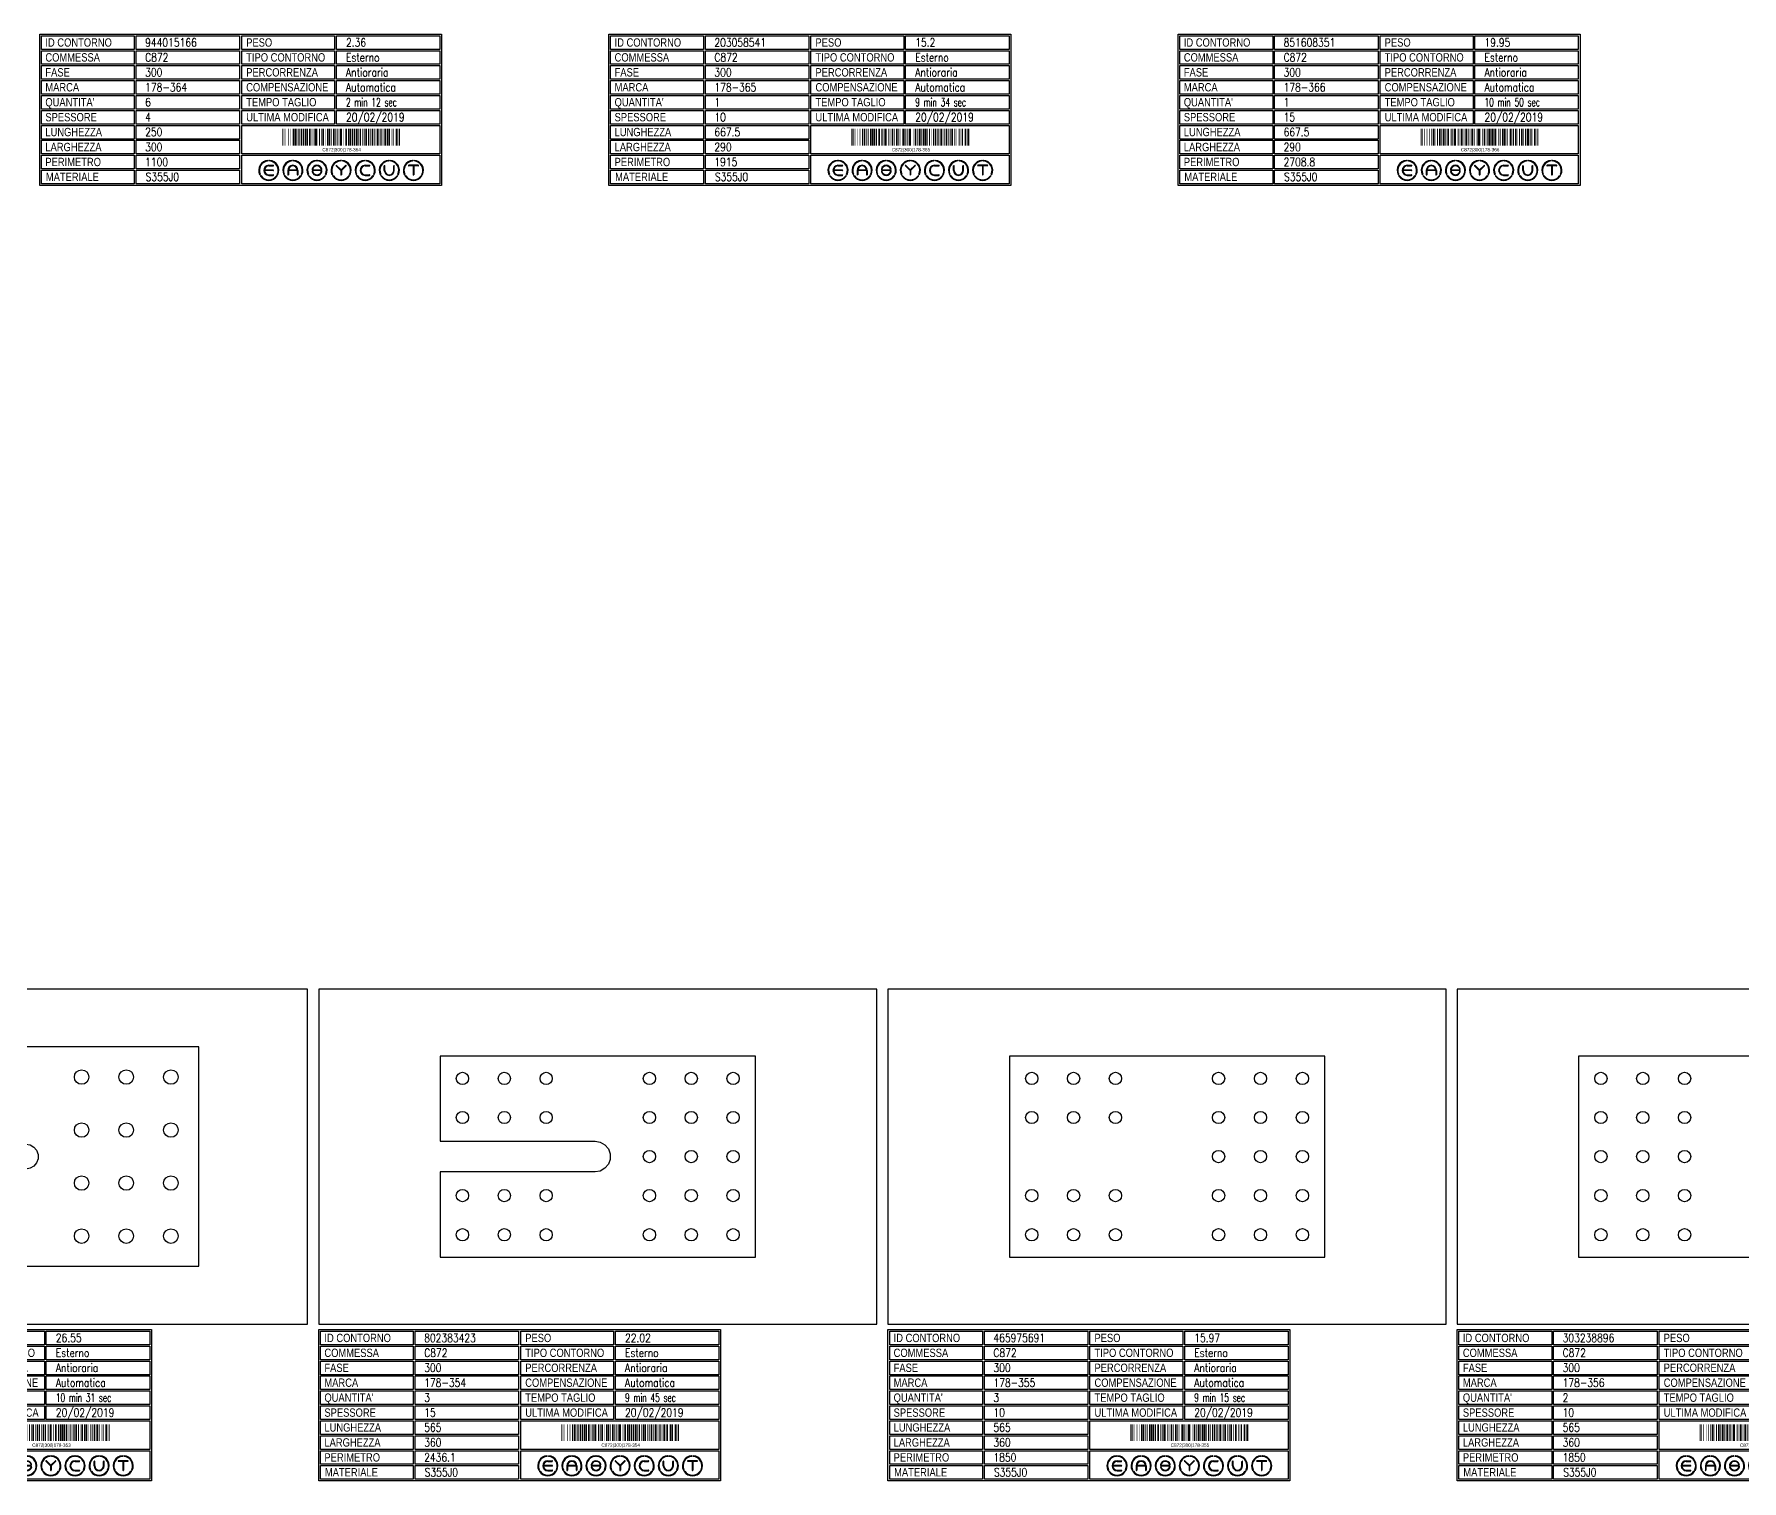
# Model space of a CAD drawing. Header units: millimetres. Extents: x 10000 to 55964, y 10000 to 31380.
# Drawn here: x 15090 to 18150, y 10000 to 12592 of the extents above; entities that cross this region are included whole.
import ezdxf
from ezdxf.enums import TextEntityAlignment as Align

# ---------------------------------------------------------------- set-up
doc = ezdxf.new("R2010")
doc.units = ezdxf.units.MM
doc.styles.add('EasyCutStyle', font='romans.shx', dxfattribs={"width": 0.8})
doc.styles.add('EasyCutStyle1', font='arial.ttf', dxfattribs={"width": 0.8})
doc.styles.get("Standard").update_dxf_attribs({"font": 'arial.ttf'})

# ---------------------------------------------------------------- blocks, each defined once
blk = doc.blocks.new('BlockShape01')
at = {"color": 253}
blk.add_lwpolyline([(0, 0), (720, 0), (720, -271), (0, -271)], close=True, dxfattribs=at)
at = {"color": 2}
for points in [[(3, -2.9), (169.3, -2.9), (169.3, -27.3), (3, -27.3)], [(3, -2.9), (169.3, -2.9), (169.3, -27.3), (3, -27.3)], [(3, -29.6), (169.3, -29.6), (169.3, -54), (3, -54)], [(361.9, -2.9), (528.3, -2.9), (528.3, -27.3), (361.9, -27.3)], [(361.9, -29.6), (528.3, -29.6), (528.3, -54), (361.9, -54)], [(3, -56.4), (169.3, -56.4), (169.3, -80.8), (3, -80.8)], [(361.9, -56.4), (528.3, -56.4), (528.3, -80.8), (361.9, -80.8)], [(3, -83.1), (169.3, -83.1), (169.3, -107.6), (3, -107.6)], [(361.9, -83.1), (528.3, -83.1), (528.3, -107.6), (361.9, -107.6)], [(3, -109.9), (169.3, -109.9), (169.3, -134.3), (3, -134.3)], [(361.9, -109.9), (528.3, -109.9), (528.3, -134.3), (361.9, -134.3)], [(3, -136.7), (169.3, -136.7), (169.3, -161.1), (3, -161.1)], [(361.9, -136.7), (528.3, -136.7), (528.3, -161.1), (361.9, -161.1)], [(3, -163.4), (169.3, -163.4), (169.3, -187.9), (3, -187.9)], [(3, -190.2), (169.3, -190.2), (169.3, -214.6), (3, -214.6)], [(3, -217), (169.3, -217), (169.3, -241.4), (3, -241.4)], [(3, -243.7), (169.3, -243.7), (169.3, -268.1), (3, -268.1)]]:
    blk.add_lwpolyline(points, close=True, dxfattribs=at)
at = {"color": 1}
for points in [[(172.7, -2.9), (358.1, -2.9), (358.1, -27.3), (172.7, -27.3)], [(172.7, -29.6), (358.1, -29.6), (358.1, -54), (172.7, -54)], [(531.6, -2.9), (717, -2.9), (717, -27.3), (531.6, -27.3)], [(531.6, -29.6), (717, -29.6), (717, -54), (531.6, -54)], [(172.7, -56.4), (358.1, -56.4), (358.1, -80.8), (172.7, -80.8)], [(531.6, -56.4), (717, -56.4), (717, -80.8), (531.6, -80.8)], [(172.7, -83.1), (358.1, -83.1), (358.1, -107.6), (172.7, -107.6)], [(531.6, -83.1), (717, -83.1), (717, -107.6), (531.6, -107.6)], [(172.7, -109.9), (358.1, -109.9), (358.1, -134.3), (172.7, -134.3)], [(531.6, -109.9), (717, -109.9), (717, -134.3), (531.6, -134.3)], [(172.7, -136.7), (358.1, -136.7), (358.1, -161.1), (172.7, -161.1)], [(531.6, -136.7), (717, -136.7), (717, -161.1), (531.6, -161.1)], [(172.7, -163.4), (358.1, -163.4), (358.1, -187.9), (172.7, -187.9)], [(361.9, -163.4), (717, -163.4), (717, -214.6), (361.9, -214.6)], [(172.7, -190.2), (358.1, -190.2), (358.1, -214.6), (172.7, -214.6)], [(172.7, -217), (358.1, -217), (358.1, -241.4), (172.7, -241.4)], [(172.7, -243.7), (358.1, -243.7), (358.1, -268.1), (172.7, -268.1)], [(361.9, -217), (717, -217), (717, -268.1), (361.9, -268.1)]]:
    blk.add_lwpolyline(points, close=True, dxfattribs=at)
at = {"color": 161, "style": 'EasyCutStyle1', "width": 0.8}
for s, p in [('ID CONTORNO', (10.1, -22.4)), ('PESO', (370, -22.4)), ('COMMESSA', (10.1, -49.1)), ('FASE', (10.1, -75.9)), ('TIPO CONTORNO', (370, -49.1)), ('PERCORRENZA', (370, -75.9)), ('MARCA', (10.1, -102.6)), ('COMPENSAZIONE', (370, -102.6)), ("QUANTITA'", (10.1, -129.4)), ('TEMPO TAGLIO', (370, -129.4)), ('SPESSORE', (10.1, -156.2)), ('ULTIMA MODIFICA', (370, -156.2)), ('LUNGHEZZA', (10.1, -182.9)), ('LARGHEZZA', (10.1, -209.7)), ('PERIMETRO', (10.1, -236.5)), ('MATERIALE', (11, -263.2))]:
    blk.add_text(s, height=15, dxfattribs=at).set_placement(p)
at = {"style": 'EasyCutStyle'}
for tag, p, width in [('IDSHAPE', (188.9, -22.4), 0.8), ('WEIGTHSHAPE', (548.8, -22.4), 0.8), ('ORDERSHAPE', (188.9, -49.1), 0.8), ('PHASESHAPE', (188.9, -75.9), 0.8), ('TYPESHAPE', (548.8, -49.1), 0.8), ('JOUSHAPE', (548.8, -75.9), 0.8), ('MKSHAPE', (188.9, -102.6), 0.8), ('COMPSHAPE', (548.8, -102.6), 0.8), ('QTASHAPE', (188.9, -129.4), 0.8), ('TIMECUTSHAPE', (548.8, -129.4), 0.65), ('TKSHAPE', (188.9, -156.2), 0.8), ('LASTMODIFYSHAPE', (548.8, -156.2), 0.8), ('LENGTHSHAPE', (188.9, -182.9), 0.8), ('HEIGHTSHAPE', (188.9, -209.7), 0.8), ('PERIMETERSHAPE', (188.9, -236.5), 0.8), ('MATSHAPE', (189.8, -263.2), 0.8)]:
    blk.add_attdef(tag, p, '', height=15, dxfattribs=dict(at, width=width))
blk = doc.blocks.new('Logo')
for color, points in [(140, [(-144.9, -7.2, -1), (-145.9, -7.6, -0.520567), (-131.2, 17.9, -1), (-131.1, 16.9, 0.520567)]), (256, [(-121.7, 0.5), (-137.5, 0.5, -0.394366), (-129.6, 7.9), (-121.7, 7.9, 1), (-121.7, 9), (-129.6, 9, 1), (-129.6, -9), (-121.7, -9, 1), (-121.7, -7.9), (-129.6, -7.9, -0.394366), (-137.5, -0.5), (-121.7, -0.5, 1)]), (140, [(-114.3, -7.2, 1), (-113.3, -7.6, 0.520567), (-128, 17.9, 0.916853), (-128.2, 16.9, 0.043377), (-128.1, 16.9, -0.520567)]), (140, [(-101.7, -7.2, -1), (-102.7, -7.6, -0.520567), (-88, 17.9, -1), (-87.9, 16.9, 0.520567)]), (140, [(-71.1, -7.2, 1), (-70.1, -7.6, 0.520567), (-84.8, 17.9, 1), (-84.9, 16.9, -0.520567)]), (140, [(-58.5, -7.2, -1), (-59.5, -7.6, -0.520567), (-44.8, 17.9, -1), (-44.7, 16.9, 0.520567)]), (256, [(-36.6, -0.5, -0.486114), (-35.5, -1.9, -0.776377), (-50.9, -2, 1), (-51.9, -2.3, 0.776377), (-34.5, -2.1, 0.486114), (-36.6, 0.5), (-49.8, 0.5, -0.486114), (-50.9, 1.9, -0.776377), (-35.5, 2, 1), (-34.5, 2.3, 0.776377), (-51.9, 2.1, 0.486114), (-49.8, -0.5)]), (140, [(-27.9, -7.2, 1), (-26.9, -7.6, 0.520567), (-41.6, 17.9, 1), (-41.7, 16.9, -0.520567)]), (140, [(-15.3, -7.2, -1), (-16.3, -7.6, -0.520567), (-1.6, 17.9, -1), (-1.5, 16.9, 0.520567)]), (256, [(0, 0.8), (-8.1, 8.8, 1), (-8.8, 8.1), (-0.5, -0.2), (-0.5, -7.9, 1), (0.5, -7.9), (0.5, -0.2), (8.8, 8.1, 1), (8.1, 8.8)]), (140, [(15.3, -7.2, 1), (16.3, -7.6, 0.520567), (1.6, 17.9, 1), (1.5, 16.9, -0.520567)]), (140, [(27.9, -7.2, -1), (26.9, -7.6, -0.520567), (41.6, 17.9, -1), (41.7, 16.9, 0.520567)]), (256, [(43.2, -9), (51.1, -9, 1), (51.1, -7.9), (43.2, -7.9, -1), (43.2, 7.9), (51.1, 7.9, 1), (51.1, 9), (43.2, 9, 1)]), (140, [(58.5, -7.2, 1), (59.5, -7.6, 0.520567), (44.8, 17.9, 1), (44.7, 16.9, -0.520567)]), (140, [(71.1, -7.2, -1), (70.1, -7.6, -0.520567), (84.8, 17.9, -1), (84.9, 16.9, 0.520567)]), (256, [(78.5, 0), (78.5, 7.9, 1), (77.4, 7.9), (77.4, 0, 1), (95.4, 0), (95.4, 7.9, 1), (94.3, 7.9), (94.3, 0, -1)]), (140, [(101.7, -7.2, 1), (102.7, -7.6, 0.520567), (88, 17.9, 1), (87.9, 16.9, -0.520567)]), (140, [(114.3, -7.2, -1), (113.3, -7.6, -0.520567), (128, 17.9, -1), (128.1, 16.9, 0.520567)]), (256, [(121.1, 9, 1), (121.1, 7.9), (129.1, 7.9), (129.1, -7.9, 1), (130.1, -7.9), (130.1, 7.9), (138.1, 7.9, 1), (138.1, 9)]), (140, [(144.9, -7.2, 1), (145.9, -7.6, 0.520567), (131.2, 17.9, 1), (131.1, 16.9, -0.520567)]), (140, [(-114.9, -10.3, 1), (-115.7, -9.7, -0.520567), (-143.5, -9.7, 1), (-144.3, -10.3, 0.520567)]), (140, [(-71.7, -10.3, 1), (-72.5, -9.7, -0.520567), (-100.3, -9.7, 1), (-101.1, -10.3, 0.520567)]), (140, [(-28.5, -10.3, 1), (-29.3, -9.7, -0.520567), (-57.1, -9.7, 1), (-57.9, -10.3, 0.520567)]), (140, [(14.7, -10.3, 1), (13.9, -9.7, -0.520567), (-13.9, -9.7, 1), (-14.7, -10.3, 0.520567)]), (140, [(57.9, -10.3, 1), (57.1, -9.7, -0.520567), (29.3, -9.7, 1), (28.5, -10.3, 0.520567)]), (140, [(101.1, -10.3, 1), (100.3, -9.7, -0.520567), (72.5, -9.7, 1), (71.7, -10.3, 0.520567)]), (140, [(144.3, -10.3, 1), (143.5, -9.7, -0.520567), (115.7, -9.7, 1), (114.9, -10.3, 0.520567)])]:
    blk.add_hatch(color=color).paths.add_polyline_path(points)
h = blk.add_hatch(color=256)
h.paths.add_polyline_path([(-78.5, -0.5), (-78.5, -7.9, 1), (-77.4, -7.9), (-77.4, 0, 1), (-95.4, 0), (-95.4, -7.9, 1), (-94.3, -7.9), (-94.3, -0.5)])
h.paths.add_polyline_path([(-94.3, 0.5, -0.933992), (-78.5, 0.5)], flags=16)
for p, q in [((-121.7, 0.5), (-137.5, 0.5)), ((-129.6, 9), (-121.7, 9)), ((-129.6, 7.9), (-121.7, 7.9)), ((-95.4, 0), (-95.4, -7.9)), ((-78.5, 0.5), (-94.3, 0.5)), ((-77.4, 0), (-77.4, -7.9)), ((-36.6, 0.5), (-49.8, 0.5)), ((-0.5, -0.2), (-8.8, 8.1)), ((0, 0.8), (-8.1, 8.8)), ((0, 0.8), (8.1, 8.8)), ((0.5, -0.2), (8.8, 8.1)), ((43.2, 9), (51.1, 9)), ((43.2, 7.9), (51.1, 7.9)), ((77.4, 0), (77.4, 7.9)), ((78.5, 0), (78.5, 7.9)), ((94.3, 0), (94.3, 7.9)), ((95.4, 0), (95.4, 7.9)), ((138.1, 9), (121.1, 9)), ((129.1, 7.9), (121.1, 7.9)), ((129.1, 7.9), (129.1, -7.9)), ((130.1, 7.9), (130.1, -7.9)), ((138.1, 7.9), (130.1, 7.9)), ((-121.7, -0.5), (-137.5, -0.5)), ((-129.6, -7.9), (-121.7, -7.9)), ((-129.6, -9), (-121.7, -9)), ((-94.3, -0.5), (-94.3, -7.9)), ((-78.5, -0.5), (-94.3, -0.5)), ((-78.5, -0.5), (-78.5, -7.9)), ((-36.6, -0.5), (-49.8, -0.5)), ((-0.5, -0.2), (-0.5, -7.9)), ((0.5, -0.2), (0.5, -7.9)), ((43.2, -7.9), (51.1, -7.9)), ((43.2, -9), (51.1, -9))]:
    blk.add_line(p, q)
at = {"color": 140}
for centre, radius, start, end in [((-129.6, 0), 18, 95, 205), ((-129.6, 0), 16.9, 95, 205), ((-131.1, 17.4), 0.54, 275, 95), ((-128.1, 17.4), 0.54, 85, 265), ((-129.6, 0), 16.9, 335, 85), ((-129.6, 0), 18, 335, 85), ((-86.4, 0), 18, 95, 205), ((-86.4, 0), 16.9, 95, 205), ((-87.9, 17.4), 0.54, 275, 95), ((-84.9, 17.4), 0.54, 85, 265), ((-86.4, 0), 16.9, 335, 85), ((-86.4, 0), 18, 335, 85), ((-43.2, 0), 18, 95, 205), ((-43.2, 0), 16.9, 95, 205), ((-44.7, 17.4), 0.54, 275, 95), ((-41.7, 17.4), 0.54, 85, 265), ((-43.2, 0), 16.9, 335, 85), ((-43.2, 0), 18, 335, 85), ((0, 0), 18, 95, 205), ((0, 0), 16.9, 95, 205), ((-1.5, 17.4), 0.54, 275, 95), ((1.5, 17.4), 0.54, 85, 265), ((0, 0), 16.9, 335, 85), ((0, 0), 18, 335, 85), ((43.2, 0), 18, 95, 205), ((43.2, 0), 16.9, 95, 205), ((41.7, 17.4), 0.54, 275, 95), ((44.7, 17.4), 0.54, 85, 265), ((43.2, 0), 16.9, 335, 85), ((43.2, 0), 18, 335, 85), ((86.4, 0), 18, 95, 205), ((86.4, 0), 16.9, 95, 205), ((84.9, 17.4), 0.54, 275, 95), ((87.9, 17.4), 0.54, 85, 265), ((86.4, 0), 16.9, 335, 85), ((86.4, 0), 18, 335, 85), ((129.6, 0), 18, 95, 205), ((129.6, 0), 16.9, 95, 205), ((128.1, 17.4), 0.54, 275, 95), ((131.1, 17.4), 0.54, 85, 265), ((129.6, 0), 16.9, 335, 85), ((129.6, 0), 18, 335, 85), ((-145.4, -7.4), 0.54, 205, 25), ((-143.9, -10), 0.54, 35, 215), ((-129.6, 0), 18, 215, 325), ((-129.6, 0), 16.9, 215, 325), ((-115.3, -10), 0.54, 325, 145), ((-113.8, -7.4), 0.54, 155, 335), ((-102.2, -7.4), 0.54, 205, 25), ((-100.7, -10), 0.54, 35, 215), ((-86.4, 0), 18, 215, 325), ((-86.4, 0), 16.9, 215, 325), ((-72.1, -10), 0.54, 325, 145), ((-70.6, -7.4), 0.54, 155, 335), ((-59, -7.4), 0.54, 205, 25), ((-57.5, -10), 0.54, 35, 215), ((-43.2, 0), 18, 215, 325), ((-43.2, 0), 16.9, 215, 325), ((-28.9, -10), 0.54, 325, 145), ((-27.4, -7.4), 0.54, 155, 335), ((-15.8, -7.4), 0.54, 205, 25), ((-14.3, -10), 0.54, 35, 215), ((0, 0), 18, 215, 325), ((0, 0), 16.9, 215, 325), ((14.3, -10), 0.54, 325, 145), ((15.8, -7.4), 0.54, 155, 335), ((27.4, -7.4), 0.54, 205, 25), ((28.9, -10), 0.54, 35, 215), ((43.2, 0), 18, 215, 325), ((43.2, 0), 16.9, 215, 325), ((57.5, -10), 0.54, 325, 145), ((59, -7.4), 0.54, 155, 335), ((70.6, -7.4), 0.54, 205, 25), ((72.1, -10), 0.54, 35, 215), ((86.4, 0), 18, 215, 325), ((86.4, 0), 16.9, 215, 325), ((100.7, -10), 0.54, 325, 145), ((102.2, -7.4), 0.54, 155, 335), ((113.8, -7.4), 0.54, 205, 25), ((115.3, -10), 0.54, 35, 215), ((129.6, 0), 18, 215, 325), ((129.6, 0), 16.9, 215, 325), ((143.9, -10), 0.54, 325, 145), ((145.4, -7.4), 0.54, 155, 335)]:
    blk.add_arc(centre, radius, start, end, dxfattribs=at)
for centre, radius, start, end in [((-129.6, 0), 9, 90, 270), ((-129.6, 0), 7.92, 90, 176.0904), ((-121.7, 8.5), 0.54, 270, 90), ((-121.7, 0), 0.54, 270, 90), ((-86.4, 0), 9, 0, 180), ((-86.4, 0), 7.92, 3.9096, 176.0904), ((-49.8, 1.6), 2.16, 166.2998, 270), ((-43.2, 0), 9, 15, 166.2998), ((-43.2, 0), 7.92, 15, 166.2998), ((-49.8, 1.6), 1.08, 166.2998, 270), ((-36.6, -1.6), 2.16, 346.2998, 90), ((-35, 2.2), 0.54, 195, 15), ((-8.5, 8.5), 0.54, 45, 225), ((8.5, 8.5), 0.54, 315, 135), ((43.2, 0), 9, 90, 270), ((43.2, 0), 7.92, 90, 270), ((51.1, 8.5), 0.54, 270, 90), ((77.9, 7.9), 0.54, 0, 180), ((86.4, 0), 9, 180, 0), ((86.4, 0), 7.92, 180, 0), ((94.9, 7.9), 0.54, 0, 180), ((121.1, 8.5), 0.54, 90, 270), ((138.1, 8.5), 0.54, 270, 90), ((-129.6, 0), 7.92, 183.9096, 270), ((-121.7, -8.5), 0.54, 270, 90), ((-94.9, -7.9), 0.54, 180, 0), ((-77.9, -7.9), 0.54, 180, 0), ((-51.4, -2.2), 0.54, 15, 195), ((-43.2, 0), 9, 195, 346.2998), ((-43.2, 0), 7.92, 195, 346.2998), ((-36.6, -1.6), 1.08, 346.2998, 90), ((0, -7.9), 0.54, 180, 0), ((51.1, -8.5), 0.54, 270, 90), ((129.6, -7.9), 0.54, 180, 0)]:
    blk.add_arc(centre, radius, start, end)
blk = doc.blocks.new('213023141_128', base_point=(345, -323.5))
at = {"linetype": 'Continuous'}
for points, const_width in [([(346, -323.5), (346, -293.5)], 2), ([(348.5, -323.5), (348.5, -293.5)], 1), ([(351.5, -323.5), (351.5, -293.5)], 1), ([(356.5, -323.5), (356.5, -293.5)], 1), ([(360.5, -323.5), (360.5, -293.5)], 1), ([(365, -323.5), (365, -293.5)], 2), ([(368.5, -323.5), (368.5, -293.5)], 3), ([(371.5, -323.5), (371.5, -293.5)], 1), ([(375, -323.5), (375, -293.5)], 2), ([(379.5, -323.5), (379.5, -293.5)], 3), ([(383, -323.5), (383, -293.5)], 2), ([(386.5, -323.5), (386.5, -293.5)], 3), ([(390, -323.5), (390, -293.5)], 2), ([(394.5, -323.5), (394.5, -293.5)], 3), ([(398.5, -323.5), (398.5, -293.5)], 1), ([(400.5, -323.5), (400.5, -293.5)], 1), ([(402.5, -323.5), (402.5, -293.5)], 1), ([(406, -323.5), (406, -293.5)], 4), ([(412, -323.5), (412, -293.5)], 2), ([(415.5, -323.5), (415.5, -293.5)], 1), ([(418.5, -323.5), (418.5, -293.5)], 3), ([(422.5, -323.5), (422.5, -293.5)], 1), ([(426.5, -323.5), (426.5, -293.5)], 3), ([(430, -323.5), (430, -293.5)], 2), ([(433.5, -323.5), (433.5, -293.5)], 1), ([(437.5, -323.5), (437.5, -293.5)], 3), ([(441, -323.5), (441, -293.5)], 2), ([(444.5, -323.5), (444.5, -293.5)], 1), ([(446.5, -323.5), (446.5, -293.5)], 1), ([(450, -323.5), (450, -293.5)], 4), ([(455.5, -323.5), (455.5, -293.5)], 1), ([(459.5, -323.5), (459.5, -293.5)], 3), ([(464, -323.5), (464, -293.5)], 2), ([(467.5, -323.5), (467.5, -293.5)], 3), ([(471, -323.5), (471, -293.5)], 2), ([(474.5, -323.5), (474.5, -293.5)], 3), ([(478.5, -323.5), (478.5, -293.5)], 3), ([(481.5, -323.5), (481.5, -293.5)], 1), ([(485, -323.5), (485, -293.5)], 2), ([(488.5, -323.5), (488.5, -293.5)], 1), ([(492, -323.5), (492, -293.5)], 2), ([(495.5, -323.5), (495.5, -293.5)], 3), ([(500, -323.5), (500, -293.5)], 2), ([(503.5, -323.5), (503.5, -293.5)], 1), ([(506.5, -323.5), (506.5, -293.5)], 3), ([(511, -323.5), (511, -293.5)], 2), ([(514.5, -323.5), (514.5, -293.5)], 3), ([(518.5, -323.5), (518.5, -293.5)], 1), ([(522, -323.5), (522, -293.5)], 2), ([(525.5, -323.5), (525.5, -293.5)], 1), ([(528.5, -323.5), (528.5, -293.5)], 3), ([(533.5, -323.5), (533.5, -293.5)], 3), ([(537, -323.5), (537, -293.5)], 2), ([(540.5, -323.5), (540.5, -293.5)], 1), ([(544, -323.5), (544, -293.5)], 2), ([(549.5, -323.5), (549.5, -293.5)], 3), ([(552.5, -323.5), (552.5, -293.5)], 1), ([(555, -323.5), (555, -293.5)], 2)]:
    blk.add_lwpolyline(points, dxfattribs=dict(at, const_width=const_width))
blk.add_text('C872|300|178-353', height=6).set_placement((451.5, -334), align=Align.CENTER)
blk = doc.blocks.new('802383423_128', base_point=(322.5, -340))
at = {"linetype": 'Continuous'}
for points, const_width in [([(323.5, -340), (323.5, -310)], 2), ([(326, -340), (326, -310)], 1), ([(329, -340), (329, -310)], 1), ([(334, -340), (334, -310)], 1), ([(338, -340), (338, -310)], 1), ([(342.5, -340), (342.5, -310)], 2), ([(346, -340), (346, -310)], 3), ([(349, -340), (349, -310)], 1), ([(352.5, -340), (352.5, -310)], 2), ([(357, -340), (357, -310)], 3), ([(360.5, -340), (360.5, -310)], 2), ([(364, -340), (364, -310)], 3), ([(367.5, -340), (367.5, -310)], 2), ([(372, -340), (372, -310)], 3), ([(376, -340), (376, -310)], 1), ([(378, -340), (378, -310)], 1), ([(380, -340), (380, -310)], 1), ([(383.5, -340), (383.5, -310)], 4), ([(389.5, -340), (389.5, -310)], 2), ([(393, -340), (393, -310)], 1), ([(396, -340), (396, -310)], 3), ([(400, -340), (400, -310)], 1), ([(404, -340), (404, -310)], 3), ([(407.5, -340), (407.5, -310)], 2), ([(411, -340), (411, -310)], 1), ([(415, -340), (415, -310)], 3), ([(418.5, -340), (418.5, -310)], 2), ([(422, -340), (422, -310)], 1), ([(424, -340), (424, -310)], 1), ([(427.5, -340), (427.5, -310)], 4), ([(433, -340), (433, -310)], 1), ([(437, -340), (437, -310)], 3), ([(441.5, -340), (441.5, -310)], 2), ([(445, -340), (445, -310)], 3), ([(448.5, -340), (448.5, -310)], 2), ([(452, -340), (452, -310)], 3), ([(456, -340), (456, -310)], 3), ([(459, -340), (459, -310)], 1), ([(462.5, -340), (462.5, -310)], 2), ([(466, -340), (466, -310)], 1), ([(469.5, -340), (469.5, -310)], 2), ([(473, -340), (473, -310)], 3), ([(477.5, -340), (477.5, -310)], 2), ([(481, -340), (481, -310)], 1), ([(484, -340), (484, -310)], 3), ([(488.5, -340), (488.5, -310)], 2), ([(492, -340), (492, -310)], 3), ([(496, -340), (496, -310)], 1), ([(499.5, -340), (499.5, -310)], 2), ([(503, -340), (503, -310)], 1), ([(507, -340), (507, -310)], 3), ([(510, -340), (510, -310)], 1), ([(512.5, -340), (512.5, -310)], 2), ([(518, -340), (518, -310)], 3), ([(521.5, -340), (521.5, -310)], 2), ([(527, -340), (527, -310)], 3), ([(530, -340), (530, -310)], 1), ([(532.5, -340), (532.5, -310)], 2)]:
    blk.add_lwpolyline(points, dxfattribs=dict(at, const_width=const_width))
blk.add_text('C872|300|178-354', height=6).set_placement((429, -350.5), align=Align.CENTER)
blk = doc.blocks.new('465975691_128', base_point=(322.5, -340))
at = {"linetype": 'Continuous'}
for points, const_width in [([(323.5, -340), (323.5, -310)], 2), ([(326, -340), (326, -310)], 1), ([(329, -340), (329, -310)], 1), ([(334, -340), (334, -310)], 1), ([(338, -340), (338, -310)], 1), ([(342.5, -340), (342.5, -310)], 2), ([(346, -340), (346, -310)], 3), ([(349, -340), (349, -310)], 1), ([(352.5, -340), (352.5, -310)], 2), ([(357, -340), (357, -310)], 3), ([(360.5, -340), (360.5, -310)], 2), ([(364, -340), (364, -310)], 3), ([(367.5, -340), (367.5, -310)], 2), ([(372, -340), (372, -310)], 3), ([(376, -340), (376, -310)], 1), ([(378, -340), (378, -310)], 1), ([(380, -340), (380, -310)], 1), ([(383.5, -340), (383.5, -310)], 4), ([(389.5, -340), (389.5, -310)], 2), ([(393, -340), (393, -310)], 1), ([(396, -340), (396, -310)], 3), ([(400, -340), (400, -310)], 1), ([(404, -340), (404, -310)], 3), ([(407.5, -340), (407.5, -310)], 2), ([(411, -340), (411, -310)], 1), ([(415, -340), (415, -310)], 3), ([(418.5, -340), (418.5, -310)], 2), ([(422, -340), (422, -310)], 1), ([(424, -340), (424, -310)], 1), ([(427.5, -340), (427.5, -310)], 4), ([(433, -340), (433, -310)], 1), ([(437, -340), (437, -310)], 3), ([(441.5, -340), (441.5, -310)], 2), ([(445, -340), (445, -310)], 3), ([(448.5, -340), (448.5, -310)], 2), ([(452, -340), (452, -310)], 3), ([(456, -340), (456, -310)], 3), ([(459, -340), (459, -310)], 1), ([(462.5, -340), (462.5, -310)], 2), ([(466, -340), (466, -310)], 1), ([(469.5, -340), (469.5, -310)], 2), ([(473, -340), (473, -310)], 3), ([(477.5, -340), (477.5, -310)], 2), ([(481, -340), (481, -310)], 1), ([(484, -340), (484, -310)], 3), ([(488.5, -340), (488.5, -310)], 2), ([(492, -340), (492, -310)], 3), ([(496, -340), (496, -310)], 1), ([(499.5, -340), (499.5, -310)], 2), ([(503, -340), (503, -310)], 3), ([(507, -340), (507, -310)], 1), ([(511, -340), (511, -310)], 3), ([(516.5, -340), (516.5, -310)], 2), ([(519, -340), (519, -310)], 1), ([(521.5, -340), (521.5, -310)], 2), ([(527, -340), (527, -310)], 3), ([(530, -340), (530, -310)], 1), ([(532.5, -340), (532.5, -310)], 2)]:
    blk.add_lwpolyline(points, dxfattribs=dict(at, const_width=const_width))
blk.add_text('C872|300|178-355', height=6).set_placement((429, -350.5), align=Align.CENTER)
blk = doc.blocks.new('303238896_128', base_point=(322.5, -340))
at = {"linetype": 'Continuous'}
for points, const_width in [([(323.5, -340), (323.5, -310)], 2), ([(326, -340), (326, -310)], 1), ([(329, -340), (329, -310)], 1), ([(334, -340), (334, -310)], 1), ([(338, -340), (338, -310)], 1), ([(342.5, -340), (342.5, -310)], 2), ([(346, -340), (346, -310)], 3), ([(349, -340), (349, -310)], 1), ([(352.5, -340), (352.5, -310)], 2), ([(357, -340), (357, -310)], 3), ([(360.5, -340), (360.5, -310)], 2), ([(364, -340), (364, -310)], 3), ([(367.5, -340), (367.5, -310)], 2), ([(372, -340), (372, -310)], 3), ([(376, -340), (376, -310)], 1), ([(378, -340), (378, -310)], 1), ([(380, -340), (380, -310)], 1), ([(383.5, -340), (383.5, -310)], 4), ([(389.5, -340), (389.5, -310)], 2), ([(393, -340), (393, -310)], 1), ([(396, -340), (396, -310)], 3), ([(400, -340), (400, -310)], 1), ([(404, -340), (404, -310)], 3), ([(407.5, -340), (407.5, -310)], 2), ([(411, -340), (411, -310)], 1), ([(415, -340), (415, -310)], 3), ([(418.5, -340), (418.5, -310)], 2), ([(422, -340), (422, -310)], 1), ([(424, -340), (424, -310)], 1), ([(427.5, -340), (427.5, -310)], 4), ([(433, -340), (433, -310)], 1), ([(437, -340), (437, -310)], 3), ([(441.5, -340), (441.5, -310)], 2), ([(445, -340), (445, -310)], 3), ([(448.5, -340), (448.5, -310)], 2), ([(452, -340), (452, -310)], 3), ([(456, -340), (456, -310)], 3), ([(459, -340), (459, -310)], 1), ([(462.5, -340), (462.5, -310)], 2), ([(466, -340), (466, -310)], 1), ([(469.5, -340), (469.5, -310)], 2), ([(473, -340), (473, -310)], 3), ([(477.5, -340), (477.5, -310)], 2), ([(481, -340), (481, -310)], 1), ([(484, -340), (484, -310)], 3), ([(488.5, -340), (488.5, -310)], 2), ([(492, -340), (492, -310)], 3), ([(496, -340), (496, -310)], 1), ([(499.5, -340), (499.5, -310)], 2), ([(504, -340), (504, -310)], 3), ([(507, -340), (507, -310)], 1), ([(510.5, -340), (510.5, -310)], 2), ([(516, -340), (516, -310)], 1), ([(519, -340), (519, -310)], 1), ([(521.5, -340), (521.5, -310)], 2), ([(527, -340), (527, -310)], 3), ([(530, -340), (530, -310)], 1), ([(532.5, -340), (532.5, -310)], 2)]:
    blk.add_lwpolyline(points, dxfattribs=dict(at, const_width=const_width))
blk.add_text('C872|300|178-356', height=6).set_placement((429, -350.5), align=Align.CENTER)
blk = doc.blocks.new('944015166_128', base_point=(165, -370))
at = {"linetype": 'Continuous'}
for points, const_width in [([(166, -370), (166, -340)], 2), ([(168.5, -370), (168.5, -340)], 1), ([(171.5, -370), (171.5, -340)], 1), ([(176.5, -370), (176.5, -340)], 1), ([(180.5, -370), (180.5, -340)], 1), ([(185, -370), (185, -340)], 2), ([(188.5, -370), (188.5, -340)], 3), ([(191.5, -370), (191.5, -340)], 1), ([(195, -370), (195, -340)], 2), ([(199.5, -370), (199.5, -340)], 3), ([(203, -370), (203, -340)], 2), ([(206.5, -370), (206.5, -340)], 3), ([(210, -370), (210, -340)], 2), ([(214.5, -370), (214.5, -340)], 3), ([(218.5, -370), (218.5, -340)], 1), ([(220.5, -370), (220.5, -340)], 1), ([(222.5, -370), (222.5, -340)], 1), ([(226, -370), (226, -340)], 4), ([(232, -370), (232, -340)], 2), ([(235.5, -370), (235.5, -340)], 1), ([(238.5, -370), (238.5, -340)], 3), ([(242.5, -370), (242.5, -340)], 1), ([(246.5, -370), (246.5, -340)], 3), ([(250, -370), (250, -340)], 2), ([(253.5, -370), (253.5, -340)], 1), ([(257.5, -370), (257.5, -340)], 3), ([(261, -370), (261, -340)], 2), ([(264.5, -370), (264.5, -340)], 1), ([(266.5, -370), (266.5, -340)], 1), ([(270, -370), (270, -340)], 4), ([(275.5, -370), (275.5, -340)], 1), ([(279.5, -370), (279.5, -340)], 3), ([(284, -370), (284, -340)], 2), ([(287.5, -370), (287.5, -340)], 3), ([(291, -370), (291, -340)], 2), ([(294.5, -370), (294.5, -340)], 3), ([(298.5, -370), (298.5, -340)], 3), ([(301.5, -370), (301.5, -340)], 1), ([(305, -370), (305, -340)], 2), ([(308.5, -370), (308.5, -340)], 1), ([(312, -370), (312, -340)], 2), ([(315.5, -370), (315.5, -340)], 3), ([(320, -370), (320, -340)], 2), ([(323.5, -370), (323.5, -340)], 1), ([(326.5, -370), (326.5, -340)], 3), ([(331, -370), (331, -340)], 2), ([(335.5, -370), (335.5, -340)], 3), ([(338.5, -370), (338.5, -340)], 1), ([(342, -370), (342, -340)], 2), ([(345.5, -370), (345.5, -340)], 1), ([(349.5, -370), (349.5, -340)], 3), ([(353.5, -370), (353.5, -340)], 3), ([(357, -370), (357, -340)], 2), ([(361.5, -370), (361.5, -340)], 1), ([(364, -370), (364, -340)], 2), ([(369.5, -370), (369.5, -340)], 3), ([(372.5, -370), (372.5, -340)], 1), ([(375, -370), (375, -340)], 2)]:
    blk.add_lwpolyline(points, dxfattribs=dict(at, const_width=const_width))
blk.add_text('C872|300|178-364', height=6).set_placement((271.5, -380.5), align=Align.CENTER)
blk = doc.blocks.new('203058541_128', base_point=(373.75, -375))
at = {"linetype": 'Continuous'}
for points, const_width in [([(374.75, -375), (374.75, -345)], 2), ([(377.25, -375), (377.25, -345)], 1), ([(380.25, -375), (380.25, -345)], 1), ([(385.25, -375), (385.25, -345)], 1), ([(389.25, -375), (389.25, -345)], 1), ([(393.75, -375), (393.75, -345)], 2), ([(397.25, -375), (397.25, -345)], 3), ([(400.25, -375), (400.25, -345)], 1), ([(403.75, -375), (403.75, -345)], 2), ([(408.25, -375), (408.25, -345)], 3), ([(411.75, -375), (411.75, -345)], 2), ([(415.25, -375), (415.25, -345)], 3), ([(418.75, -375), (418.75, -345)], 2), ([(423.25, -375), (423.25, -345)], 3), ([(427.25, -375), (427.25, -345)], 1), ([(429.25, -375), (429.25, -345)], 1), ([(431.25, -375), (431.25, -345)], 1), ([(434.75, -375), (434.75, -345)], 4), ([(440.75, -375), (440.75, -345)], 2), ([(444.25, -375), (444.25, -345)], 1), ([(447.25, -375), (447.25, -345)], 3), ([(451.25, -375), (451.25, -345)], 1), ([(455.25, -375), (455.25, -345)], 3), ([(458.75, -375), (458.75, -345)], 2), ([(462.25, -375), (462.25, -345)], 1), ([(466.25, -375), (466.25, -345)], 3), ([(469.75, -375), (469.75, -345)], 2), ([(473.25, -375), (473.25, -345)], 1), ([(475.25, -375), (475.25, -345)], 1), ([(478.75, -375), (478.75, -345)], 4), ([(484.25, -375), (484.25, -345)], 1), ([(488.25, -375), (488.25, -345)], 3), ([(492.75, -375), (492.75, -345)], 2), ([(496.25, -375), (496.25, -345)], 3), ([(499.75, -375), (499.75, -345)], 2), ([(503.25, -375), (503.25, -345)], 3), ([(507.25, -375), (507.25, -345)], 3), ([(510.25, -375), (510.25, -345)], 1), ([(513.75, -375), (513.75, -345)], 2), ([(517.25, -375), (517.25, -345)], 1), ([(520.75, -375), (520.75, -345)], 2), ([(524.25, -375), (524.25, -345)], 3), ([(528.75, -375), (528.75, -345)], 2), ([(532.25, -375), (532.25, -345)], 1), ([(535.25, -375), (535.25, -345)], 3), ([(539.75, -375), (539.75, -345)], 2), ([(544.25, -375), (544.25, -345)], 3), ([(547.25, -375), (547.25, -345)], 1), ([(550.75, -375), (550.75, -345)], 2), ([(554.25, -375), (554.25, -345)], 3), ([(558.25, -375), (558.25, -345)], 1), ([(561.25, -375), (561.25, -345)], 1), ([(566.75, -375), (566.75, -345)], 2), ([(570.25, -375), (570.25, -345)], 1), ([(572.75, -375), (572.75, -345)], 2), ([(578.25, -375), (578.25, -345)], 3), ([(581.25, -375), (581.25, -345)], 1), ([(583.75, -375), (583.75, -345)], 2)]:
    blk.add_lwpolyline(points, dxfattribs=dict(at, const_width=const_width))
blk.add_text('C872|300|178-365', height=6).set_placement((480.25, -385.5), align=Align.CENTER)
blk = doc.blocks.new('851608351_128', base_point=(373.75, -375))
at = {"linetype": 'Continuous'}
for points, const_width in [([(374.75, -375), (374.75, -345)], 2), ([(377.25, -375), (377.25, -345)], 1), ([(380.25, -375), (380.25, -345)], 1), ([(385.25, -375), (385.25, -345)], 1), ([(389.25, -375), (389.25, -345)], 1), ([(393.75, -375), (393.75, -345)], 2), ([(397.25, -375), (397.25, -345)], 3), ([(400.25, -375), (400.25, -345)], 1), ([(403.75, -375), (403.75, -345)], 2), ([(408.25, -375), (408.25, -345)], 3), ([(411.75, -375), (411.75, -345)], 2), ([(415.25, -375), (415.25, -345)], 3), ([(418.75, -375), (418.75, -345)], 2), ([(423.25, -375), (423.25, -345)], 3), ([(427.25, -375), (427.25, -345)], 1), ([(429.25, -375), (429.25, -345)], 1), ([(431.25, -375), (431.25, -345)], 1), ([(434.75, -375), (434.75, -345)], 4), ([(440.75, -375), (440.75, -345)], 2), ([(444.25, -375), (444.25, -345)], 1), ([(447.25, -375), (447.25, -345)], 3), ([(451.25, -375), (451.25, -345)], 1), ([(455.25, -375), (455.25, -345)], 3), ([(458.75, -375), (458.75, -345)], 2), ([(462.25, -375), (462.25, -345)], 1), ([(466.25, -375), (466.25, -345)], 3), ([(469.75, -375), (469.75, -345)], 2), ([(473.25, -375), (473.25, -345)], 1), ([(475.25, -375), (475.25, -345)], 1), ([(478.75, -375), (478.75, -345)], 4), ([(484.25, -375), (484.25, -345)], 1), ([(488.25, -375), (488.25, -345)], 3), ([(492.75, -375), (492.75, -345)], 2), ([(496.25, -375), (496.25, -345)], 3), ([(499.75, -375), (499.75, -345)], 2), ([(503.25, -375), (503.25, -345)], 3), ([(507.25, -375), (507.25, -345)], 3), ([(510.25, -375), (510.25, -345)], 1), ([(513.75, -375), (513.75, -345)], 2), ([(517.25, -375), (517.25, -345)], 1), ([(520.75, -375), (520.75, -345)], 2), ([(524.25, -375), (524.25, -345)], 3), ([(528.75, -375), (528.75, -345)], 2), ([(532.25, -375), (532.25, -345)], 1), ([(535.25, -375), (535.25, -345)], 3), ([(539.75, -375), (539.75, -345)], 2), ([(544.25, -375), (544.25, -345)], 3), ([(547.25, -375), (547.25, -345)], 1), ([(550.75, -375), (550.75, -345)], 2), ([(555.25, -375), (555.25, -345)], 3), ([(558.25, -375), (558.25, -345)], 1), ([(561.75, -375), (561.75, -345)], 2), ([(565.75, -375), (565.75, -345)], 4), ([(569.75, -375), (569.75, -345)], 2), ([(572.75, -375), (572.75, -345)], 2), ([(578.25, -375), (578.25, -345)], 3), ([(581.25, -375), (581.25, -345)], 1), ([(583.75, -375), (583.75, -345)], 2)]:
    blk.add_lwpolyline(points, dxfattribs=dict(at, const_width=const_width))
blk.add_text('C872|300|178-366', height=6).set_placement((480.25, -385.5), align=Align.CENTER)

msp = doc.modelspace()

# ---------------------------------------------------------------- linework, layer by layer
for p, q in [((15580, 10881), (14580, 10881)), ((15580, 10281), (15580, 10881)), ((16600, 10881), (15600, 10881)), ((15600, 10881), (15600, 10281)), ((16600, 10281), (16600, 10881)), ((17620, 10881), (16620, 10881)), ((16620, 10881), (16620, 10281)), ((17620, 10281), (17620, 10881)), ((18640, 10881), (17640, 10881)), ((17640, 10881), (17640, 10281)), ((14580, 10281), (15580, 10281)), ((15600, 10281), (16600, 10281)), ((16620, 10281), (17620, 10281)), ((17640, 10281), (18640, 10281))]:
    msp.add_line(p, q)
at = {"color": 2}
for points in [[(14775, 10384.5), (15385, 10384.5), (15385, 10777.5), (14775, 10777.5), (14775, 10603.5), (15075, 10603.5), (15083, 10602), (15089.5, 10598), (15094.5, 10592.5), (15097, 10585), (15097, 10577), (15094.5, 10570), (15089.5, 10564), (15083, 10560), (15075, 10558.5), (14775, 10558.5)], [(15817.5, 10401), (16382.5, 10401), (16382.5, 10761), (15817.5, 10761), (15817.5, 10608.5), (16095, 10608.5), (16104.5, 10607), (16112.5, 10602), (16119, 10595), (16122, 10586), (16122, 10576), (16119, 10567.5), (16112.5, 10560), (16104.5, 10555), (16095, 10553.5), (15817.5, 10553.5)], [(16837.5, 10401), (17402.5, 10401), (17402.5, 10761), (16837.5, 10761)], [(17857.5, 10401), (18422.5, 10401), (18422.5, 10761), (17857.5, 10761)]]:
    msp.add_lwpolyline(points, close=True, dxfattribs=at)
at = {"color": 4}
for centre, radius in [((15175, 10723.5), 13), ((15255, 10723.5), 13), ((15335, 10723.5), 13), ((15857.5, 10721), 11), ((15932.5, 10721), 11), ((16007.5, 10721), 11), ((16192.5, 10721), 11), ((16267.5, 10721), 11), ((16342.5, 10721), 11), ((16877.5, 10721), 11), ((16952.5, 10721), 11), ((17027.5, 10721), 11), ((17212.5, 10721), 11), ((17287.5, 10721), 11), ((17362.5, 10721), 11), ((17897.5, 10721), 11), ((17972.5, 10721), 11), ((18047.5, 10721), 11), ((15857.5, 10651), 11), ((15932.5, 10651), 11), ((16007.5, 10651), 11), ((16192.5, 10651), 11), ((16267.5, 10651), 11), ((16342.5, 10651), 11), ((16877.5, 10651), 11), ((16952.5, 10651), 11), ((17027.5, 10651), 11), ((17212.5, 10651), 11), ((17287.5, 10651), 11), ((17362.5, 10651), 11), ((17897.5, 10651), 11), ((17972.5, 10651), 11), ((18047.5, 10651), 11), ((15175, 10628.5), 13), ((15255, 10628.5), 13), ((15335, 10628.5), 13), ((16192.5, 10581), 11), ((16267.5, 10581), 11), ((16342.5, 10581), 11), ((17212.5, 10581), 11), ((17287.5, 10581), 11), ((17362.5, 10581), 11), ((17897.5, 10581), 11), ((17972.5, 10581), 11), ((18047.5, 10581), 11), ((15175, 10533.5), 13), ((15255, 10533.5), 13), ((15335, 10533.5), 13), ((15857.5, 10511), 11), ((15932.5, 10511), 11), ((16007.5, 10511), 11), ((16192.5, 10511), 11), ((16267.5, 10511), 11), ((16342.5, 10511), 11), ((16877.5, 10511), 11), ((16952.5, 10511), 11), ((17027.5, 10511), 11), ((17212.5, 10511), 11), ((17287.5, 10511), 11), ((17362.5, 10511), 11), ((17897.5, 10511), 11), ((17972.5, 10511), 11), ((18047.5, 10511), 11), ((15175, 10438.5), 13), ((15255, 10438.5), 13), ((15335, 10438.5), 13), ((15857.5, 10441), 11), ((15932.5, 10441), 11), ((16007.5, 10441), 11), ((16192.5, 10441), 11), ((16267.5, 10441), 11), ((16342.5, 10441), 11), ((16877.5, 10441), 11), ((16952.5, 10441), 11), ((17027.5, 10441), 11), ((17212.5, 10441), 11), ((17287.5, 10441), 11), ((17362.5, 10441), 11), ((17897.5, 10441), 11), ((17972.5, 10441), 11), ((18047.5, 10441), 11)]:
    msp.add_circle(centre, radius, dxfattribs=at)

# ---------------------------------------------------------------- block references
for p, values in [((15100, 12592), {'IDSHAPE': '944015166', 'ORDERSHAPE': 'C872', 'PHASESHAPE': '300', 'MKSHAPE': '178-364', 'TKSHAPE': '4', 'LENGTHSHAPE': '250', 'HEIGHTSHAPE': '300', 'MATSHAPE': 'S355J0', 'LASTMODIFYSHAPE': '20/02/2019', 'PERIMETERSHAPE': '1100', 'WEIGTHSHAPE': '2.36', 'TYPESHAPE': 'Esterno', 'JOUSHAPE': 'Antioraria', 'COMPSHAPE': 'Automatica', 'TIMECUTSHAPE': '2 min 12 sec', 'QTASHAPE': '6'}), ((16120, 12592), {'IDSHAPE': '203058541', 'ORDERSHAPE': 'C872', 'PHASESHAPE': '300', 'MKSHAPE': '178-365', 'TKSHAPE': '10', 'LENGTHSHAPE': '667.5', 'HEIGHTSHAPE': '290', 'MATSHAPE': 'S355J0', 'LASTMODIFYSHAPE': '20/02/2019', 'PERIMETERSHAPE': '1915', 'WEIGTHSHAPE': '15.2', 'TYPESHAPE': 'Esterno', 'JOUSHAPE': 'Antioraria', 'COMPSHAPE': 'Automatica', 'TIMECUTSHAPE': '9 min 34 sec', 'QTASHAPE': '1'}), ((17140, 12592), {'IDSHAPE': '851608351', 'ORDERSHAPE': 'C872', 'PHASESHAPE': '300', 'MKSHAPE': '178-366', 'TKSHAPE': '15', 'LENGTHSHAPE': '667.5', 'HEIGHTSHAPE': '290', 'MATSHAPE': 'S355J0', 'LASTMODIFYSHAPE': '20/02/2019', 'PERIMETERSHAPE': '2708.8', 'WEIGTHSHAPE': '19.95', 'TYPESHAPE': 'Esterno', 'JOUSHAPE': 'Antioraria', 'COMPSHAPE': 'Automatica', 'TIMECUTSHAPE': '10 min 50 sec', 'QTASHAPE': '1'}), ((14580, 10271), {'IDSHAPE': '213023141', 'ORDERSHAPE': 'C872', 'PHASESHAPE': '300', 'MKSHAPE': '178-353', 'TKSHAPE': '15', 'LENGTHSHAPE': '610', 'HEIGHTSHAPE': '393', 'MATSHAPE': 'S355J0', 'LASTMODIFYSHAPE': '20/02/2019', 'PERIMETERSHAPE': '2631.1', 'WEIGTHSHAPE': '26.55', 'TYPESHAPE': 'Esterno', 'JOUSHAPE': 'Antioraria', 'COMPSHAPE': 'Automatica', 'TIMECUTSHAPE': '10 min 31 sec', 'QTASHAPE': '1'}), ((15600, 10271), {'IDSHAPE': '802383423', 'ORDERSHAPE': 'C872', 'PHASESHAPE': '300', 'MKSHAPE': '178-354', 'TKSHAPE': '15', 'LENGTHSHAPE': '565', 'HEIGHTSHAPE': '360', 'MATSHAPE': 'S355J0', 'LASTMODIFYSHAPE': '20/02/2019', 'PERIMETERSHAPE': '2436.1', 'WEIGTHSHAPE': '22.02', 'TYPESHAPE': 'Esterno', 'JOUSHAPE': 'Antioraria', 'COMPSHAPE': 'Automatica', 'TIMECUTSHAPE': '9 min 45 sec', 'QTASHAPE': '3'}), ((16620, 10271), {'IDSHAPE': '465975691', 'ORDERSHAPE': 'C872', 'PHASESHAPE': '300', 'MKSHAPE': '178-355', 'TKSHAPE': '10', 'LENGTHSHAPE': '565', 'HEIGHTSHAPE': '360', 'MATSHAPE': 'S355J0', 'LASTMODIFYSHAPE': '20/02/2019', 'PERIMETERSHAPE': '1850', 'WEIGTHSHAPE': '15.97', 'TYPESHAPE': 'Esterno', 'JOUSHAPE': 'Antioraria', 'COMPSHAPE': 'Automatica', 'TIMECUTSHAPE': '9 min 15 sec', 'QTASHAPE': '3'}), ((17640, 10271), {'IDSHAPE': '303238896', 'ORDERSHAPE': 'C872', 'PHASESHAPE': '300', 'MKSHAPE': '178-356', 'TKSHAPE': '10', 'LENGTHSHAPE': '565', 'HEIGHTSHAPE': '360', 'MATSHAPE': 'S355J0', 'LASTMODIFYSHAPE': '20/02/2019', 'PERIMETERSHAPE': '1850', 'WEIGTHSHAPE': '15.97', 'TYPESHAPE': 'Esterno', 'JOUSHAPE': 'Antioraria', 'COMPSHAPE': 'Automatica', 'TIMECUTSHAPE': '9 min 15 sec', 'QTASHAPE': '2'})]:
    msp.add_blockref('BlockShape01', p).add_auto_attribs(values)
for name, p in [('944015166_128', (15534.5, 12392.5)), ('203058541_128', (16554.5, 12392.5)), ('851608351_128', (17574.5, 12392.5)), ('Logo', (15640, 12348)), ('Logo', (16660, 12348)), ('Logo', (17680, 12348)), ('213023141_128', (15014.5, 10071.5)), ('802383423_128', (16034.5, 10071.5)), ('465975691_128', (17054.5, 10071.5)), ('303238896_128', (18074.5, 10071.5)), ('Logo', (15120, 10027)), ('Logo', (16140, 10027)), ('Logo', (17160, 10027)), ('Logo', (18180, 10027))]:
    msp.add_blockref(name, p)

doc.saveas('drawing.dxf')
